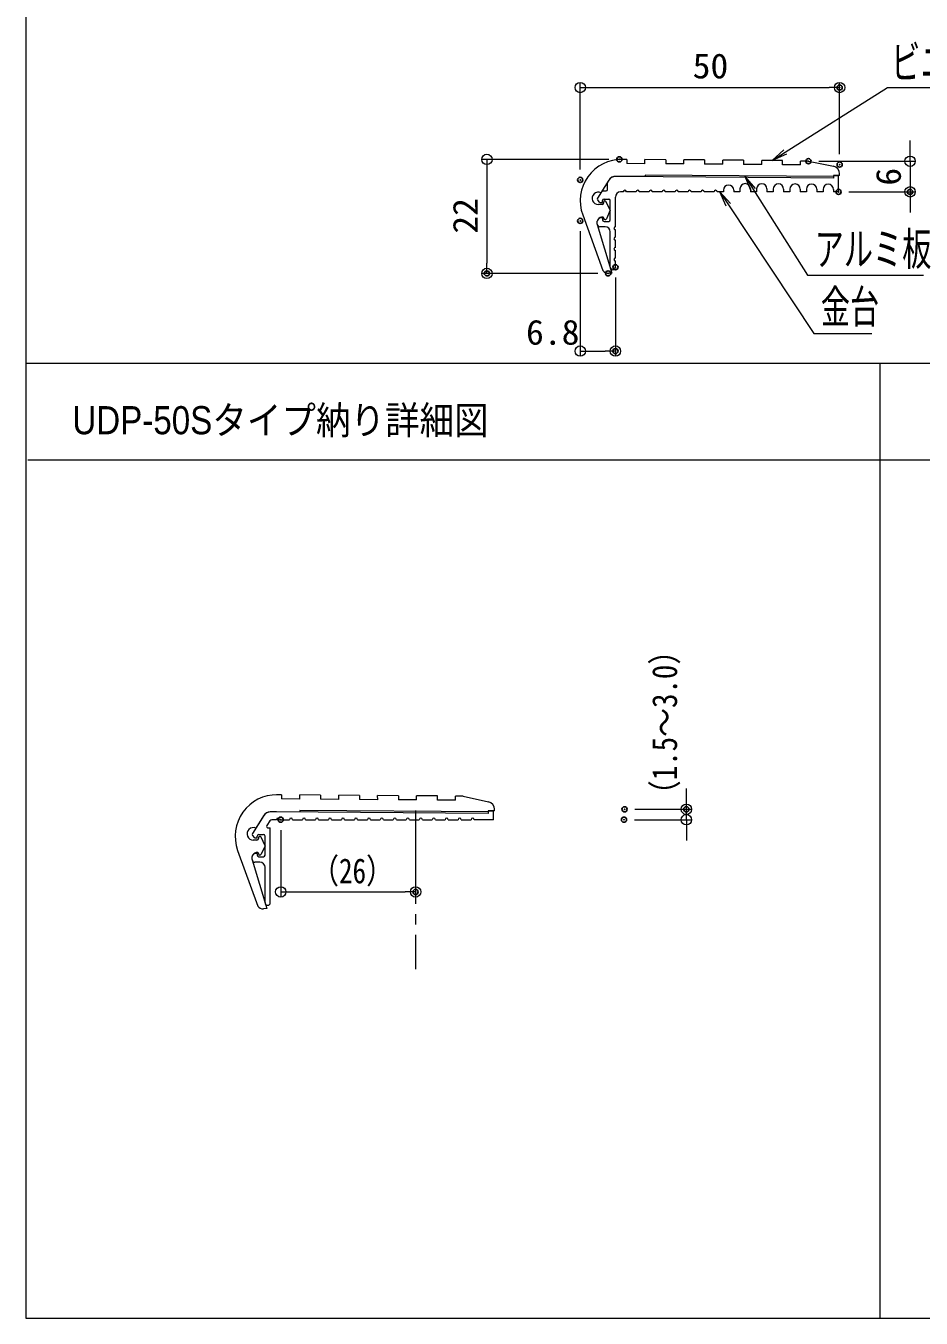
# Model space of a CAD drawing. Units: millimetres, scale not verified. Extents: x -401 to 399, y -277 to 277.
# Drawn here: x -400.9 to -228.4, y -277 to -27.9 of the extents above; entities that cross this region are included whole.
import ezdxf
from ezdxf.enums import TextEntityAlignment as Align

# ---------------------------------------------------------------- set-up
doc = ezdxf.new("R2010")
doc.units = ezdxf.units.MM
doc.header["$LTSCALE"] = 2
doc.header["$PDMODE"] = 32
doc.header["$PDSIZE"] = 1
doc.linetypes.add('CHAIN2', pattern=[12, 9, -1, 1, -1])
for name, color, linetype, lineweight in [('0-0_zumenwaku', 5, 'Continuous', 9), ('0-3_09寸法A', 1, 'Continuous', 9), ('0-4_0', 1, 'Continuous', 9), ('0-6_1', 3, 'Continuous', 9), ('0-7_2', 4, 'Continuous', 9), ('0-8_05製品投影', 3, 'Continuous', 9), ('0-D_PARTS_SIN', 5, 'CHAIN2', 9), ('0-F_6文字', 2, 'Continuous', 9)]:
    doc.layers.add(name, color=color, linetype=linetype, lineweight=lineweight)
doc.layers.add('0-1_moji', color=2, linetype='Continuous')
doc.layers.add('0-5_Defpoints', color=7, linetype='Continuous')
doc.styles.add('ＭＳ ゴシック', font='')
doc.styles.add('ＭＳ Ｐゴシック', font='')
doc.styles.get('ＭＳ ゴシック').set_extended_font_data('MS Gothic')
doc.styles.get('ＭＳ Ｐゴシック').set_extended_font_data('MS PGothic')

# ---------------------------------------------------------------- blocks, each defined once
blk = doc.blocks.new('_Origin')
at = {"layer": '0-4_0'}
blk.add_line((0, 0), (-2, 0), dxfattribs=at)
blk.add_circle((0, 0), 1, dxfattribs=at)
blk = doc.blocks.new('MLeader4')
at = {"layer": '0-F_6文字'}
blk.add_line((-261.148, -59.753), (-262.332, -56.952), dxfattribs=at)
at = {"layer": '0-F_6文字', "color": 1}
blk.add_line((-249.218, -75.937), (-227.973, -75.937), dxfattribs=at)
at = {"layer": '0-F_6文字'}
blk.add_lwpolyline([(-260.303, -59.218), (-262.332, -56.952), (-260.725, -59.486)], dxfattribs=at)
at = {"layer": '0-F_6文字', "color": 1}
blk.add_lwpolyline([(-260.725, -59.486), (-250.298, -75.937), (-249.218, -75.937)], dxfattribs=at)
at = {"layer": '0-F_6文字', "style": 'ＭＳ ゴシック', "width": 0.65}
blk.add_text('アルミ板', height=6.349, dxfattribs=at).set_placement((-248.948, -75.97), align=Align.BOTTOM_LEFT)
blk = doc.blocks.new('MLeader5')
at = {"layer": '0-F_6文字', "color": 1}
blk.add_line((-233.84, -39.779), (-149.071, -39.779), dxfattribs=at)
at = {"layer": '0-F_6文字'}
blk.add_line((-254.333, -52.65), (-257.136, -53.831), dxfattribs=at)
at = {"layer": '0-F_6文字', "color": 1}
blk.add_lwpolyline([(-254.6, -52.228), (-234.92, -39.779), (-233.84, -39.779)], dxfattribs=at)
at = {"layer": '0-F_6文字'}
blk.add_lwpolyline([(-254.868, -51.805), (-257.136, -53.831), (-254.6, -52.228)], dxfattribs=at)
at = {"layer": '0-F_6文字', "style": 'ＭＳ ゴシック', "width": 0.65}
blk.add_text('ビニルタイヤ（アルミ板一体成形）', height=6.349, dxfattribs=at).set_placement((-234.202, -39.944), align=Align.BOTTOM_LEFT)
blk = doc.blocks.new('MLeader6')
at = {"layer": '0-F_6文字'}
blk.add_line((-265.954, -62.662), (-267.195, -59.885), dxfattribs=at)
at = {"layer": '0-F_6文字', "color": 1}
blk.add_line((-248.029, -87.165), (-237.903, -87.165), dxfattribs=at)
at = {"layer": '0-F_6文字'}
blk.add_lwpolyline([(-265.121, -62.109), (-267.195, -59.885), (-265.537, -62.386)], dxfattribs=at)
at = {"layer": '0-F_6文字', "color": 1}
blk.add_lwpolyline([(-265.537, -62.386), (-249.109, -87.165), (-248.029, -87.165)], dxfattribs=at)
at = {"layer": '0-F_6文字', "style": 'ＭＳ ゴシック', "width": 0.65}
blk.add_text('金台', height=6.349, dxfattribs=at).set_placement((-247.759, -87.1), align=Align.BOTTOM_LEFT)

msp = doc.modelspace()

# ---------------------------------------------------------------- linework, layer by layer
at = {"layer": '0-0_zumenwaku'}
for p, q in [((257.079, -93.003), (-400.921, -93.003)), ((-236.321, -277.003), (-236.321, -93.003)), ((-400.521, -111.526), (257.079, -111.526))]:
    msp.add_line(p, q, dxfattribs=at)
msp.add_lwpolyline([(-400.921, -277.003), (399.079, -277.003), (399.079, 276.997), (-400.921, 276.997)], close=True, dxfattribs=at)
at = {"layer": '0-3_09寸法A'}
for p, q in [((-294.098, -55.585), (-294.098, -38.779)), ((-292.098, -39.779), (-246.121, -39.779)), ((-244.121, -52.626), (-244.121, -38.779)), ((-230.556, -51.983), (-230.556, -49.983)), ((-288.565, -53.626), (-313.081, -53.626)), ((-248.135, -53.983), (-229.556, -53.983)), ((-230.556, -53.983), (-230.556, -59.885)), ((-312.081, -55.626), (-312.081, -73.603)), ((-242.319, -59.885), (-229.556, -59.885)), ((-230.556, -61.885), (-230.556, -63.885)), ((-294.098, -67.484), (-294.098, -91.578)), ((-290.735, -75.603), (-313.081, -75.603)), ((-287.319, -76.418), (-287.319, -91.578)), ((-292.098, -90.578), (-289.319, -90.578)), ((-273.658, -176.915), (-273.658, -174.915)), ((-283.562, -178.915), (-272.658, -178.915)), ((-273.658, -180.915), (-273.658, -178.915)), ((-283.676, -180.915), (-272.658, -180.915)), ((-351.82, -182.915), (-351.82, -195.845)), ((-273.658, -182.915), (-273.658, -184.915)), ((-325.823, -192.845), (-325.823, -193.845)), ((-349.82, -194.845), (-327.823, -194.845))]:
    msp.add_line(p, q, dxfattribs=at)
at = {"layer": '0-5_Defpoints'}
for p in [(-244.121, -39.779), (-286.565, -53.626), (-250.135, -53.983), (-244.121, -54.626), (-294.098, -57.585), (-244.319, -59.885), (-230.556, -59.885), (-294.098, -65.484), (-287.319, -74.418), (-312.081, -75.603), (-288.735, -75.603), (-287.319, -90.578), (-285.562, -178.915), (-273.658, -178.915), (-351.82, -180.915), (-285.676, -180.915), (-325.823, -194.845)]:
    msp.add_point(p, dxfattribs=at)
at = {"layer": '0-6_1'}
for p, q in [((-286.319, -56.918), (-287.319, -56.918)), ((-245.319, -57.218), (-286.319, -56.918)), ((-245.319, -56.718), (-245.319, -57.218)), ((-245.319, -56.718), (-244.319, -56.718)), ((-244.319, -59.885), (-244.319, -56.718)), ((-289.738, -59.718), (-289.119, -59.718)), ((-288.819, -59.418), (-288.819, -58.073)), ((-288.609, -57.652), (-288.773, -57.914)), ((-266.519, -59.57), (-266.519, -59.885)), ((-264.519, -59.57), (-264.519, -59.885)), ((-263.319, -59.294), (-263.319, -59.885)), ((-261.319, -59.294), (-261.319, -59.885)), ((-260.119, -59.317), (-260.119, -59.885)), ((-258.119, -59.317), (-258.119, -59.885)), ((-256.919, -59.34), (-256.919, -59.885)), ((-254.919, -59.34), (-254.919, -59.885)), ((-253.719, -59.364), (-253.719, -59.885)), ((-251.719, -59.364), (-251.719, -59.885)), ((-250.519, -59.387), (-250.519, -59.885)), ((-248.519, -59.387), (-248.519, -59.885)), ((-247.319, -59.411), (-247.319, -59.885)), ((-245.319, -59.411), (-245.319, -59.885)), ((-289.992, -59.859), (-290.773, -61.105)), ((-290.761, -61.442), (-290.5, -61.796)), ((-290.259, -61.918), (-289.819, -61.918)), ((-289.819, -61.918), (-289.819, -61.568)), ((-289.519, -61.268), (-288.619, -61.268)), ((-288.319, -65.268), (-288.319, -61.568)), ((-287.319, -66.618), (-287.319, -60.885)), ((-285.819, -59.885), (-286.319, -59.885)), ((-283.319, -59.885), (-285.219, -59.885)), ((-280.819, -59.885), (-282.719, -59.885)), ((-278.319, -59.885), (-280.219, -59.885)), ((-275.819, -59.885), (-277.719, -59.885)), ((-273.319, -59.885), (-275.219, -59.885)), ((-270.819, -59.885), (-272.719, -59.885)), ((-268.319, -59.885), (-270.219, -59.885)), ((-266.519, -59.885), (-267.719, -59.885)), ((-263.319, -59.885), (-264.519, -59.885)), ((-260.119, -59.885), (-261.319, -59.885)), ((-256.919, -59.885), (-258.119, -59.885)), ((-253.719, -59.885), (-254.919, -59.885)), ((-250.519, -59.885), (-251.719, -59.885)), ((-247.319, -59.885), (-248.519, -59.885)), ((-244.319, -59.885), (-245.319, -59.885)), ((-290.819, -66.118), (-290.819, -65.542)), ((-290.508, -65.035), (-290.756, -65.358)), ((-289.319, -66.618), (-290.319, -66.618)), ((-289.819, -64.918), (-290.27, -64.918)), ((-289.819, -64.918), (-289.819, -65.268)), ((-289.519, -65.568), (-288.619, -65.568)), ((-287.319, -68.618), (-287.319, -67.218)), ((-288.319, -74.418), (-288.319, -67.618)), ((-287.319, -70.618), (-287.319, -69.218)), ((-287.319, -72.618), (-287.319, -71.218)), ((-287.319, -74.418), (-287.319, -73.218))]:
    msp.add_line(p, q, dxfattribs=at)
for centre, radius, start, end in [((-287.318, -58.42), 1.502, 90.01712, 149.27558), ((-289.738, -60.018), 0.3, 90, 147.92637), ((-289.119, -59.418), 0.3, 270, 0), ((-288.519, -58.073), 0.3, 147.92637, 180), ((-285.519, -59.885), 0.3, 0, 180), ((-283.019, -59.885), 0.3, 0, 180), ((-280.519, -59.885), 0.3, 0, 180), ((-278.019, -59.885), 0.3, 0, 180), ((-275.519, -59.885), 0.3, 0, 180), ((-273.019, -59.885), 0.3, 360, 180), ((-270.519, -59.885), 0.3, 360, 180), ((-268.019, -59.885), 0.3, 360, 180), ((-265.519, -59.57), 1, 360, 180), ((-262.319, -59.294), 1, 360, 180), ((-259.119, -59.317), 1, 0, 180), ((-255.919, -59.34), 1, 0, 180), ((-252.719, -59.364), 1, 0, 180), ((-249.519, -59.387), 1, 0, 180), ((-246.319, -59.411), 1, 0, 180), ((-290.519, -61.264), 0.3, 147.92637, 216.36056), ((-290.259, -61.618), 0.3, 216.36005, 270), ((-289.519, -61.568), 0.3, 90, 180), ((-288.619, -61.568), 0.3, 0, 90), ((-286.319, -60.885), 1, 90, 180), ((-290.519, -65.542), 0.3, 142.12567, 180), ((-290.319, -66.118), 0.5, 180, 270), ((-290.27, -65.218), 0.3, 90, 142.45094), ((-289.519, -65.268), 0.3, 180, 270), ((-289.319, -67.618), 1, 0, 90), ((-288.619, -65.268), 0.3, 270, 0), ((-287.319, -66.918), 0.3, 90, 270), ((-287.319, -68.918), 0.3, 90, 270), ((-287.319, -70.918), 0.3, 90, 270), ((-287.819, -74.418), 0.5, 180, 0), ((-287.319, -72.918), 0.3, 90, 270)]:
    msp.add_arc(centre, radius, start, end, dxfattribs=at)
at = {"layer": '0-7_2'}
for p, q in [((-286.114, -53.619), (-286.114, -53.619)), ((-285.137, -53.626), (-285.965, -53.62)), ((-285.137, -53.626), (-285.133, -54.426)), ((-281.633, -54.452), (-285.133, -54.426)), ((-281.633, -54.452), (-281.637, -53.652)), ((-277.637, -53.681), (-281.637, -53.652)), ((-277.637, -53.681), (-277.633, -54.481)), ((-274.132, -54.507), (-277.633, -54.481)), ((-274.132, -54.507), (-274.136, -53.707)), ((-270.136, -53.736), (-274.136, -53.707)), ((-270.136, -53.736), (-270.132, -54.536)), ((-266.632, -54.562), (-270.132, -54.536)), ((-266.632, -54.562), (-266.636, -53.762)), ((-262.636, -53.791), (-266.636, -53.762)), ((-262.636, -53.791), (-262.632, -54.591)), ((-259.132, -54.617), (-262.632, -54.591)), ((-259.132, -54.617), (-259.136, -53.817)), ((-255.135, -53.846), (-259.136, -53.817)), ((-255.132, -54.646), (-255.135, -53.846)), ((-251.631, -54.672), (-255.132, -54.646)), ((-250.135, -53.983), (-251.635, -53.972)), ((-251.631, -54.672), (-251.635, -53.972)), ((-250.135, -53.983), (-245.298, -54.955)), ((-286.319, -56.918), (-287.319, -56.918)), ((-281.621, -56.952), (-287.214, -56.918)), ((-245.319, -56.918), (-281.622, -56.652)), ((-281.622, -56.652), (-281.621, -56.952)), ((-245.319, -56.718), (-244.319, -56.718)), ((-244.121, -56.714), (-244.123, -56.412)), ((-288.609, -57.652), (-290.109, -60.046)), ((-288.609, -57.652), (-288.773, -57.914)), ((-289.597, -61.922), (-289.596, -62.036)), ((-288.319, -63.43), (-289.082, -61.788)), ((-293.62, -64.343), (-289.74, -75.058)), ((-289.894, -62.338), (-290.594, -62.341)), ((-288.319, -63.43), (-289.066, -65.08)), ((-290.843, -66.156), (-288.004, -75.53)), ((-288.004, -75.53), (-288.605, -75.596))]:
    msp.add_line(p, q, dxfattribs=at)
msp.add_lwpolyline([(-244.121, -56.714), (-245.319, -56.718), (-245.319, -56.918)], dxfattribs=at)
for centre, radius, start, end in [((-286.098, -61.619), 8, 89.04523, 199.90531), ((-287.318, -58.42), 1.502, 90.01712, 149.27558), ((-287.308, -58.431), 1.516, 86.44274, 148.087), ((-245.623, -56.42), 1.5, 0.27946, 77.49713), ((-290.6, -61.141), 1.2, 65.87225, 270.27946), ((-289.896, -62.038), 0.3, 270.27946, 0.27946), ((-289.326, -61.906), 0.271, 25.77961, 183.32648), ((-289.79, -65.837), 1.1, 89.44613, 196.84908), ((-289.781, -64.937), 0.2, 356.74784, 89.44613), ((-289.311, -64.964), 0.271, 176.74784, 334.77932), ((-288.735, -74.403), 1.2, 213.12751, 276.22413)]:
    msp.add_arc(centre, radius, start, end, dxfattribs=at)
at = {"layer": '0-8_05製品投影', "color": 4}
for p, q in [((-351.637, -176.124), (-352.615, -176.117)), ((-351.637, -176.124), (-351.634, -176.924)), ((-348.133, -176.95), (-348.137, -176.15)), ((-344.137, -176.179), (-348.137, -176.15)), ((-344.137, -176.179), (-344.133, -176.979)), ((-340.633, -177.004), (-340.637, -176.204)), ((-336.637, -176.234), (-340.637, -176.204)), ((-336.637, -176.234), (-336.633, -177.034)), ((-333.133, -177.059), (-333.137, -176.259)), ((-329.136, -176.289), (-333.137, -176.259)), ((-329.136, -176.289), (-329.133, -177.089)), ((-325.632, -177.114), (-325.636, -176.314)), ((-321.636, -176.343), (-325.636, -176.314)), ((-321.632, -177.143), (-321.636, -176.343)), ((-316.636, -176.38), (-318.136, -176.369)), ((-318.132, -177.169), (-318.136, -176.369)), ((-316.636, -176.38), (-311.799, -177.453)), ((-348.133, -176.95), (-351.634, -176.924)), ((-311.821, -179.415), (-348.123, -179.15)), ((-348.123, -179.15), (-348.121, -179.45)), ((-340.633, -177.004), (-344.133, -176.979)), ((-333.133, -177.059), (-336.633, -177.034)), ((-325.632, -177.114), (-329.133, -177.089)), ((-318.132, -177.169), (-321.632, -177.143)), ((-310.622, -179.212), (-310.623, -178.91)), ((-355.11, -180.15), (-356.61, -182.544)), ((-352.621, -179.417), (-353.715, -179.415)), ((-354.82, -185.927), (-355.583, -184.286)), ((-356.395, -184.835), (-357.095, -184.839)), ((-356.097, -184.39), (-356.097, -184.534)), ((-354.82, -185.927), (-355.567, -187.577)), ((-360.121, -186.84), (-356.24, -197.556)), ((-357.343, -188.654), (-354.504, -198.028)), ((-356.278, -187.235), (-356.296, -187.235)), ((-354.504, -198.028), (-355.105, -198.093))]:
    msp.add_line(p, q, dxfattribs=at)
at = {"layer": '0-8_05製品投影'}
for p, q in [((-311.82, -179.215), (-311.82, -179.715)), ((-311.82, -179.215), (-310.82, -179.215)), ((-310.82, -180.915), (-310.82, -179.215)), ((-355.091, -180.119), (-357.274, -183.603)), ((-353.925, -181.15), (-354.493, -182.056)), ((-352.82, -179.415), (-353.82, -179.415)), ((-352.62, -180.915), (-353.501, -180.915)), ((-311.82, -179.715), (-352.82, -179.415)), ((-352.02, -180.915), (-350.12, -180.915)), ((-349.52, -180.915), (-347.62, -180.915)), ((-347.02, -180.915), (-345.12, -180.915)), ((-344.52, -180.915), (-342.62, -180.915)), ((-342.02, -180.915), (-340.12, -180.915)), ((-339.52, -180.915), (-337.62, -180.915)), ((-337.02, -180.915), (-335.12, -180.915)), ((-334.52, -180.915), (-332.62, -180.915)), ((-332.02, -180.915), (-330.12, -180.915)), ((-329.52, -180.915), (-327.62, -180.915)), ((-327.02, -180.915), (-325.12, -180.915)), ((-324.52, -180.915), (-322.62, -180.915)), ((-322.02, -180.915), (-320.12, -180.915)), ((-319.52, -180.915), (-317.62, -180.915)), ((-317.02, -180.915), (-315.12, -180.915)), ((-310.82, -180.915), (-314.514, -180.915)), ((-357.239, -183.967), (-356.908, -184.32)), ((-356.32, -184.415), (-356.32, -184.065)), ((-356.02, -183.765), (-355.12, -183.765)), ((-354.82, -187.765), (-354.82, -184.065)), ((-354.238, -182.515), (-353.82, -182.515)), ((-353.82, -196.915), (-353.82, -182.515)), ((-356.689, -184.415), (-356.32, -184.415)), ((-357.32, -188.615), (-357.32, -188.04)), ((-356.907, -187.503), (-357.232, -187.827)), ((-355.82, -189.115), (-356.82, -189.115)), ((-356.32, -187.415), (-356.695, -187.415)), ((-356.32, -187.415), (-356.32, -187.765)), ((-356.02, -188.065), (-355.12, -188.065)), ((-354.82, -196.915), (-354.82, -189.935))]:
    msp.add_line(p, q, dxfattribs=at)
at = {"layer": '0-8_05製品投影', "color": 4}
msp.add_lwpolyline([(-310.622, -179.212), (-311.82, -179.215), (-311.82, -179.715)], dxfattribs=at)
for centre, radius, start, end in [((-352.599, -184.117), 8, 89.04523, 199.90531), ((-312.123, -178.917), 1.5, 0.27946, 77.49713), ((-353.809, -180.928), 1.516, 86.44274, 148.087), ((-357.101, -183.639), 1.2, 65.87225, 270.27946), ((-355.827, -184.403), 0.271, 25.77961, 183.32501), ((-356.397, -184.535), 0.3, 270.27946, 0.27946), ((-356.291, -188.335), 1.1, 89.44614, 196.84908), ((-356.282, -187.435), 0.2, 356.74784, 89.44614), ((-355.812, -187.462), 0.271, 176.74784, 334.77932), ((-355.236, -196.9), 1.2, 213.12751, 276.22413)]:
    msp.add_arc(centre, radius, start, end, dxfattribs=at)
at = {"layer": '0-8_05製品投影'}
for centre, radius, start, end in [((-353.819, -180.917), 1.502, 90.01712, 149.27558), ((-353.501, -181.415), 0.5, 90, 147.92637), ((-352.32, -180.915), 0.3, 0, 180), ((-349.82, -180.915), 0.3, 0, 180), ((-347.32, -180.915), 0.3, 0, 180), ((-344.82, -180.915), 0.3, 0, 180), ((-342.32, -180.915), 0.3, 0, 180), ((-339.82, -180.915), 0.3, 0, 180), ((-337.32, -180.915), 0.3, 0, 180), ((-334.82, -180.915), 0.3, 0, 180), ((-332.32, -180.915), 0.3, 0, 180), ((-329.82, -180.915), 0.3, 0, 180), ((-327.32, -180.915), 0.3, 0, 180), ((-324.82, -180.915), 0.3, 0, 180), ((-322.32, -180.915), 0.3, 0, 180), ((-319.82, -180.915), 0.3, 0, 180), ((-317.32, -180.915), 0.3, 0, 180), ((-314.82, -180.915), 0.3, 0, 180), ((-357.02, -183.762), 0.3, 147.92637, 225), ((-356.689, -184.115), 0.3, 223.06133, 270), ((-356.02, -184.065), 0.3, 90, 180), ((-355.12, -184.065), 0.3, 0, 90), ((-354.238, -182.215), 0.3, 147.92637, 270), ((-357.02, -188.04), 0.3, 135, 180), ((-356.82, -188.615), 0.5, 180, 270), ((-356.695, -187.715), 0.3, 90, 135), ((-356.02, -187.765), 0.3, 180, 270), ((-355.82, -190.115), 1, 0, 90), ((-355.12, -187.765), 0.3, 270, 0), ((-354.32, -196.915), 0.5, 180, 0)]:
    msp.add_arc(centre, radius, start, end, dxfattribs=at)
at = {"layer": '0-D_PARTS_SIN'}
msp.add_line((-325.823, -179.122), (-325.823, -209.746), dxfattribs=at)

# ---------------------------------------------------------------- block references
at = {"layer": '0-3_09寸法A'}
for p, rotation in [((-294.098, -39.779), 180), ((-230.556, -53.983), 270), ((-312.081, -53.626), 90), ((-230.556, -59.885), 90), ((-312.081, -75.603), 270), ((-294.098, -90.578), 180), ((-273.658, -178.915), 270), ((-273.658, -180.915), 90), ((-351.82, -194.845), 180)]:
    msp.add_blockref('_Origin', p, dxfattribs=dict(at, rotation=rotation))
for p in [(-244.121, -39.779), (-287.319, -90.578), (-325.823, -194.845)]:
    msp.add_blockref('_Origin', p, dxfattribs=at)
at = {"layer": '0-F_6文字'}
for name in ['MLeader5', 'MLeader4', 'MLeader6']:
    msp.add_blockref(name, (0, 0), dxfattribs=at)

# ---------------------------------------------------------------- texts
at = {"layer": '0-1_moji', "style": 'ＭＳ Ｐゴシック', "width": 0.9}
msp.add_text('UDP-50Sタイプ納り詳細図', height=5.423, dxfattribs=at).set_placement((-391.968, -108.242), align=Align.BOTTOM_LEFT)
at = {"layer": '0-3_09寸法A', "color": 2, "style": 'ＭＳ ゴシック'}
for s, width, p in [('50', 1.05, (-272.443, -39.454)), ('6.8', 1.05, (-304.547, -90.795)), ('（26）', 0.8, (-345.841, -194.62))]:
    msp.add_text(s, height=4.809, dxfattribs=dict(at, width=width)).set_placement(p, align=Align.BOTTOM_LEFT)
for s, height, width, p in [('6', 4.809, 1.05, (-230.881, -58.684)), ('22', 4.809, 1.05, (-312.406, -67.948)), ('（1.5～3.0）', 4.811, 0.85, (-274.001, -178.879))]:
    msp.add_text(s, height=height, rotation=90, dxfattribs=dict(at, width=width)).set_placement(p, align=Align.BOTTOM_LEFT)

doc.saveas('drawing.dxf')
